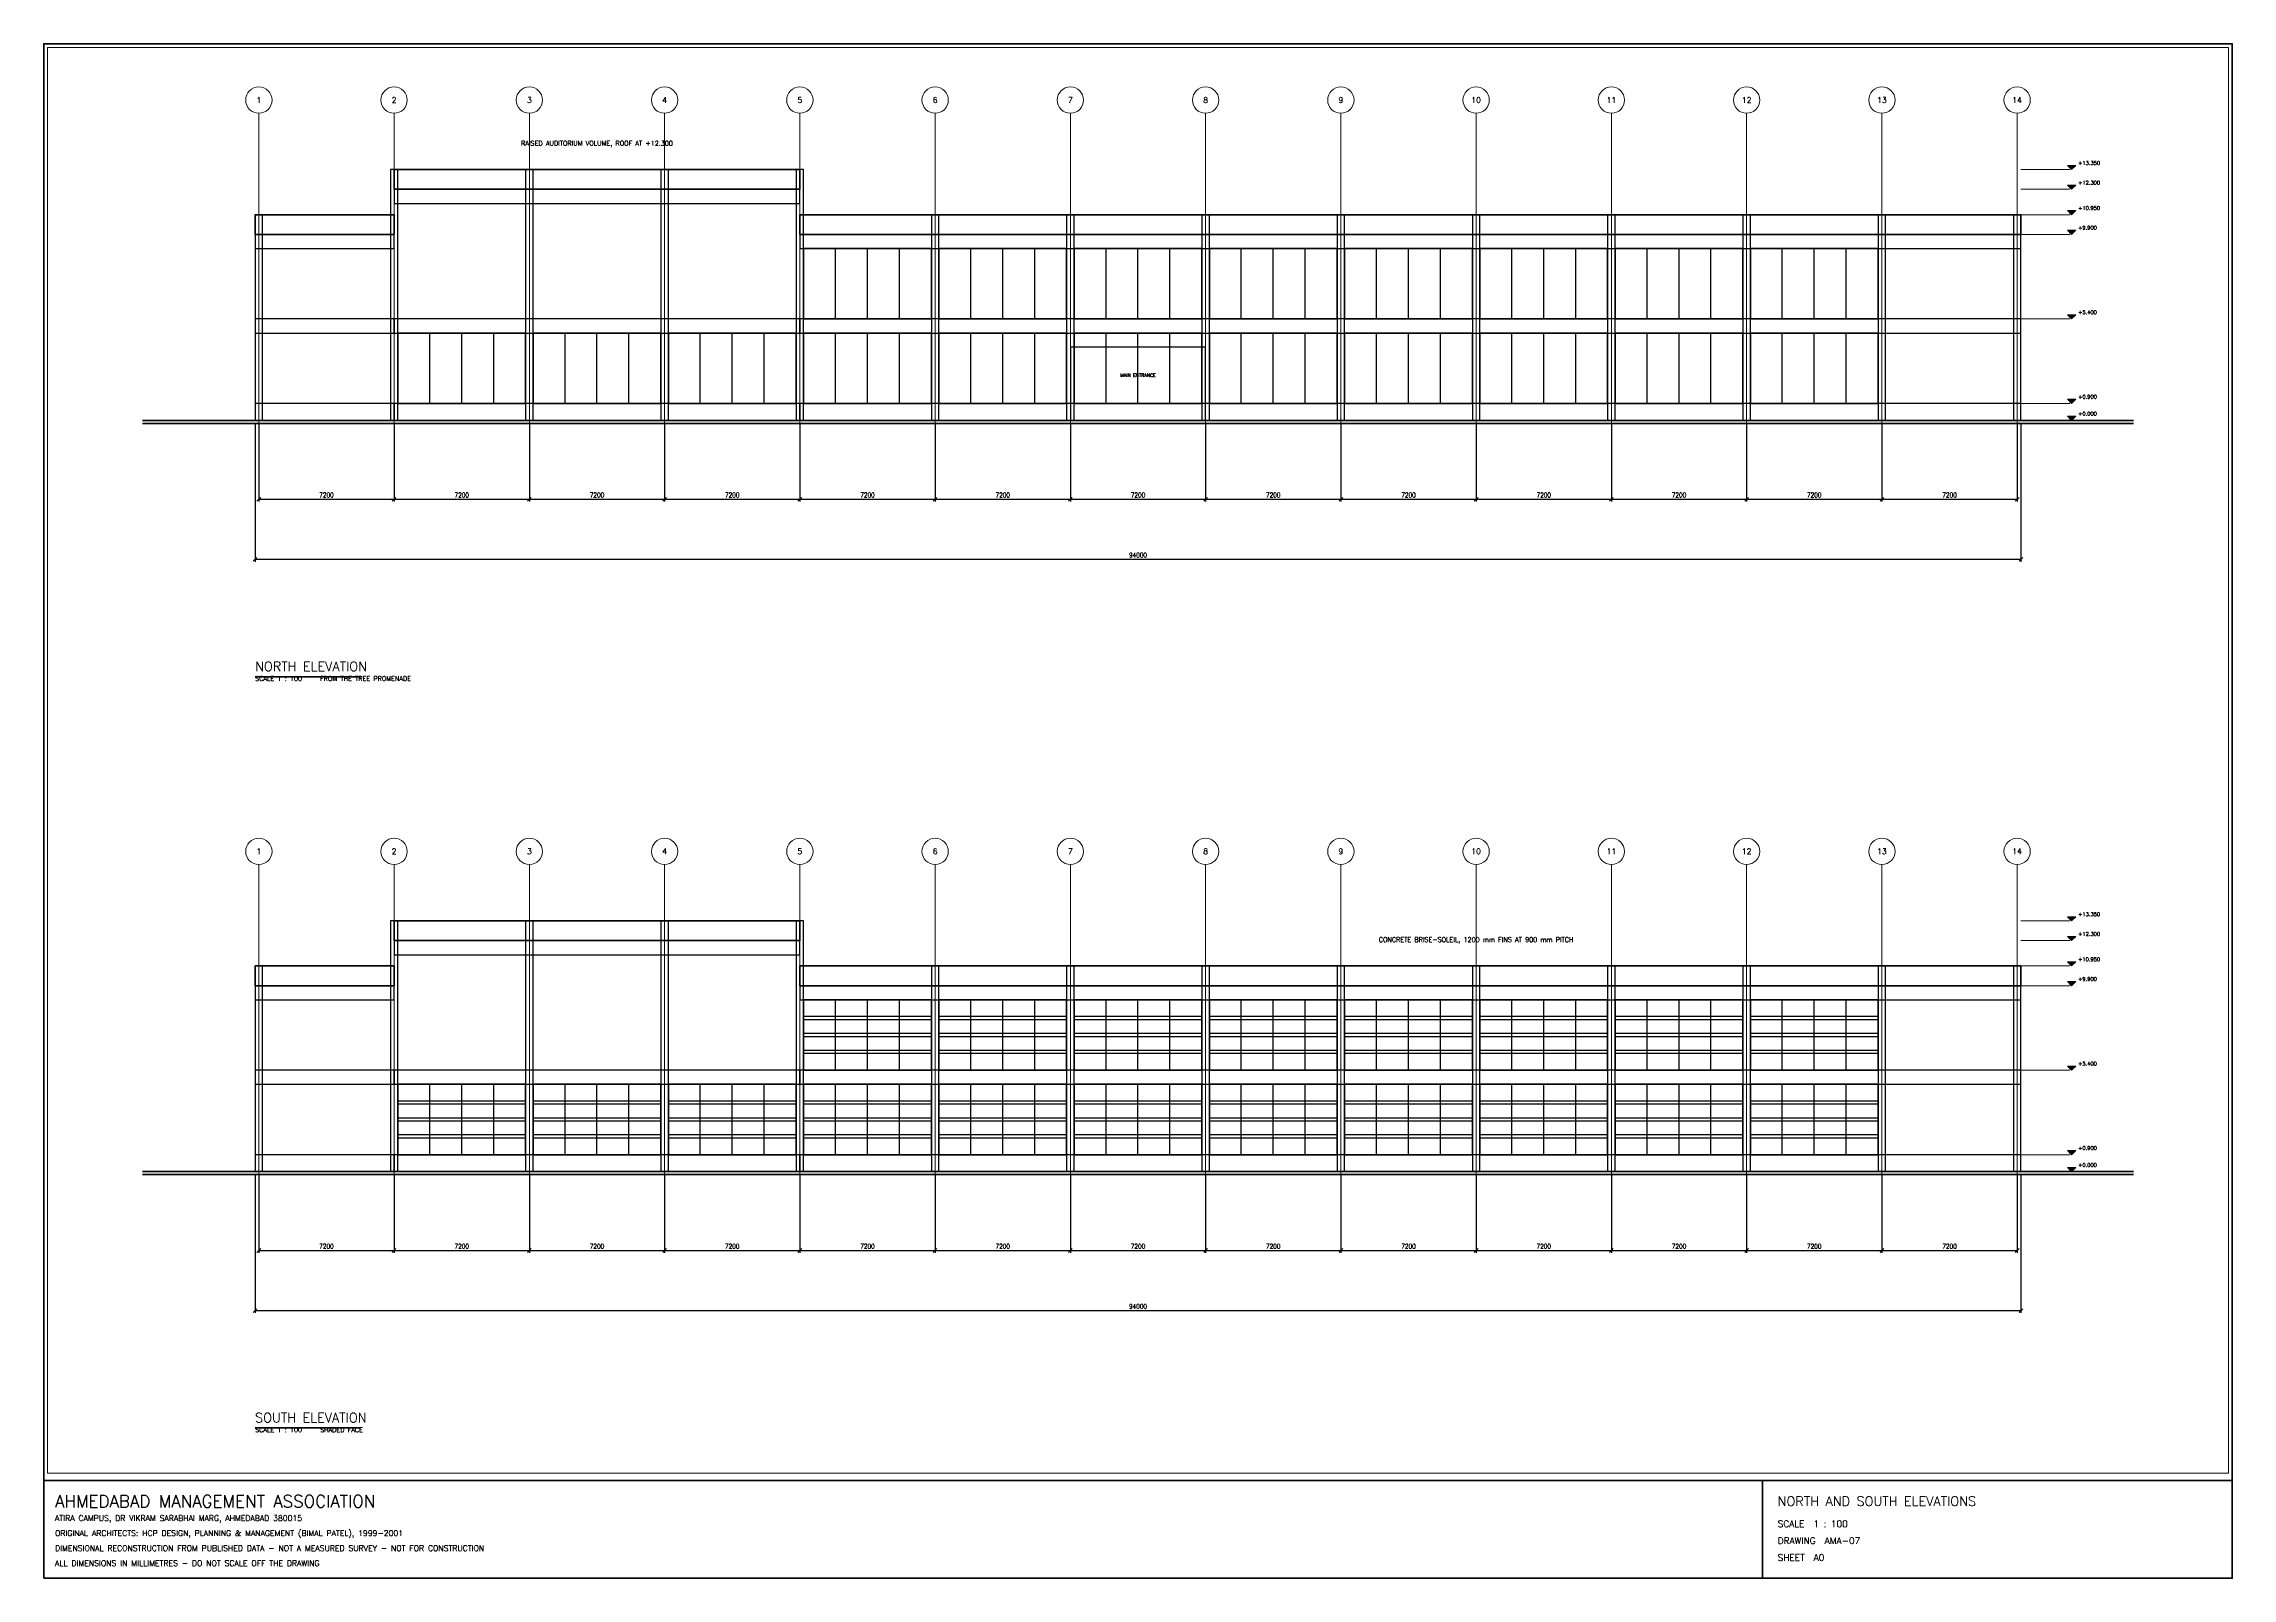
# Paper-space layout 'AMA-07 ELEVATIONS N-S' of a CAD drawing. Header units: millimetres. Extents: x 12 to 1177, y 12 to 829.
# The model-space entities are those that its viewports show. They can reach past a viewport. Long polylines and large blocks are cut down to what shows.
import ezdxf
from ezdxf.enums import TextEntityAlignment as Align

# ---------------------------------------------------------------- set-up
doc = ezdxf.new("R2010")
doc.units = ezdxf.units.MM
doc.header["$LTSCALE"] = 50
doc.linetypes.add('DASHDOT', pattern=[3.556, 2.54, -0.508, 0, -0.508])
doc.layers.get('Defpoints').update_dxf_attribs({"lineweight": 0})
for name, color, linetype, lineweight in [('A-ANNO-DIMS', 2, 'Continuous', 13), ('A-ANNO-SYMB', 6, 'Continuous', 18), ('A-ANNO-TEXT', 7, 'Continuous', 18), ('A-ANNO-TITL', 7, 'Continuous', 35), ('A-ANNO-TTLB', 7, 'Continuous', 35), ('A-ELEV', 7, 'Continuous', 25), ('A-ELEV-FINE', 8, 'Continuous', 13), ('A-FLOR-LEVL', 6, 'Continuous', 18), ('A-GLAZ', 4, 'Continuous', 25), ('A-GRID', 8, 'DASHDOT', 13), ('A-GRID-IDEN', 8, 'Continuous', 13), ('A-LOUV', 30, 'Continuous', 25), ('A-ROOF', 30, 'Continuous', 35), ('A-SECT-GRND', 8, 'Continuous', 50)]:
    doc.layers.add(name, color=color, linetype=linetype, lineweight=lineweight)
doc.styles.add('AMA-NOTE', font='romans.shx', dxfattribs={"width": 0.85})
doc.styles.add('AMA-TITLE', font='romand.shx', dxfattribs={"width": 0.9})
doc.dimstyles.new('AMA-100', dxfattribs={"dimscale": 100, "dimtxt": 2.5, "dimasz": 2.5, "dimexe": 1.25, "dimexo": 2, "dimgap": 1, "dimtad": 1, "dimdec": 0, "dimtxsty": 'AMA-NOTE', "dimtsz": 1, "dimcen": 2.5, "dimclrd": 8, "dimclre": 8, "dimclrt": 7, "dimazin": 3, "dimtfac": 1, "dimtmove": 0, "dimatfit": 3})

msp = doc.modelspace()

# ---------------------------------------------------------------- hatches: boundary and pattern name
at = {"layer": 'A-ANNO-SYMB'}
for points in [[(96500, -241650), (96280, -241430), (96720, -241430)], [(96500, -242700), (96280, -242480), (96720, -242480)], [(96500, -244050), (96280, -243830), (96720, -243830)], [(96500, -245100), (96280, -244880), (96720, -244880)], [(96500, -249600), (96280, -249380), (96720, -249380)], [(96500, -254100), (96280, -253880), (96720, -253880)], [(96500, -255000), (96280, -254780), (96720, -254780)], [(96500, -281650), (96280, -281430), (96720, -281430)], [(96500, -282700), (96280, -282480), (96720, -282480)], [(96500, -284050), (96280, -283830), (96720, -283830)], [(96500, -285100), (96280, -284880), (96720, -284880)], [(96500, -289600), (96280, -289380), (96720, -289380)], [(96500, -294100), (96280, -293880), (96720, -293880)], [(96500, -295000), (96280, -294780), (96720, -294780)]]:
    msp.add_hatch(color=7, dxfattribs=at).paths.add_polyline_path(points)

# ---------------------------------------------------------------- linework, layer by layer
for points in [[(96500, -241650), (96280, -241430), (96720, -241430)], [(96500, -242700), (96280, -242480), (96720, -242480)], [(96500, -244050), (96280, -243830), (96720, -243830)], [(96500, -245100), (96280, -244880), (96720, -244880)], [(96500, -249600), (96280, -249380), (96720, -249380)], [(96500, -254100), (96280, -253880), (96720, -253880)], [(96500, -255000), (96280, -254780), (96720, -254780)], [(96500, -281650), (96280, -281430), (96720, -281430)], [(96500, -282700), (96280, -282480), (96720, -282480)], [(96500, -284050), (96280, -283830), (96720, -283830)], [(96500, -285100), (96280, -284880), (96720, -284880)], [(96500, -289600), (96280, -289380), (96720, -289380)], [(96500, -294100), (96280, -293880), (96720, -293880)], [(96500, -295000), (96280, -294780), (96720, -294780)]]:
    msp.add_lwpolyline(points, close=True, dxfattribs=at)
at = {"layer": 'A-ANNO-TITL'}
for p, q in [((-200, -268650), (5425, -268650)), ((-200, -308650), (5425, -308650))]:
    msp.add_line(p, q, dxfattribs=at)
at = {"layer": 'A-ELEV'}
for p, q in [((7200, -241650), (28800, -241650)), ((-200, -244050), (7200, -244050)), ((28800, -244050), (93800, -244050)), ((7200, -281650), (28800, -281650)), ((-200, -284050), (7200, -284050)), ((28800, -284050), (93800, -284050))]:
    msp.add_line(p, q, dxfattribs=at)
for points in [[(7000, -255000), (7400, -255000), (7400, -241650), (7000, -241650)], [(14200, -255000), (14600, -255000), (14600, -241650), (14200, -241650)], [(21400, -255000), (21800, -255000), (21800, -241650), (21400, -241650)], [(28600, -255000), (29000, -255000), (29000, -241650), (28600, -241650)], [(7200, -243450), (28800, -243450), (28800, -242700), (7200, -242700)], [(-200, -255000), (200, -255000), (200, -244050), (-200, -244050)], [(35800, -255000), (36200, -255000), (36200, -244050), (35800, -244050)], [(43000, -255000), (43400, -255000), (43400, -244050), (43000, -244050)], [(50200, -255000), (50600, -255000), (50600, -244050), (50200, -244050)], [(57400, -255000), (57800, -255000), (57800, -244050), (57400, -244050)], [(64600, -255000), (65000, -255000), (65000, -244050), (64600, -244050)], [(71800, -255000), (72200, -255000), (72200, -244050), (71800, -244050)], [(79000, -255000), (79400, -255000), (79400, -244050), (79000, -244050)], [(86200, -255000), (86600, -255000), (86600, -244050), (86200, -244050)], [(93400, -255000), (93800, -255000), (93800, -244050), (93400, -244050)], [(-200, -245850), (7200, -245850), (7200, -245100), (-200, -245100)], [(28800, -245850), (93800, -245850), (93800, -245100), (28800, -245100)], [(-200, -250350), (7200, -250350), (7200, -249600), (-200, -249600)], [(7200, -250350), (28800, -250350), (28800, -249600), (7200, -249600)], [(28800, -250350), (93800, -250350), (93800, -249600), (28800, -249600)], [(43200, -255000), (50400, -255000), (50400, -251100), (43200, -251100)], [(-200, -255000), (7200, -255000), (7200, -254100), (-200, -254100)], [(7200, -255000), (28800, -255000), (28800, -254100), (7200, -254100)], [(28800, -255000), (93800, -255000), (93800, -254100), (28800, -254100)], [(7000, -295000), (7400, -295000), (7400, -281650), (7000, -281650)], [(14200, -295000), (14600, -295000), (14600, -281650), (14200, -281650)], [(21400, -295000), (21800, -295000), (21800, -281650), (21400, -281650)], [(28600, -295000), (29000, -295000), (29000, -281650), (28600, -281650)], [(7200, -283450), (28800, -283450), (28800, -282700), (7200, -282700)], [(-200, -295000), (200, -295000), (200, -284050), (-200, -284050)], [(35800, -295000), (36200, -295000), (36200, -284050), (35800, -284050)], [(43000, -295000), (43400, -295000), (43400, -284050), (43000, -284050)], [(50200, -295000), (50600, -295000), (50600, -284050), (50200, -284050)], [(57400, -295000), (57800, -295000), (57800, -284050), (57400, -284050)], [(64600, -295000), (65000, -295000), (65000, -284050), (64600, -284050)], [(71800, -295000), (72200, -295000), (72200, -284050), (71800, -284050)], [(79000, -295000), (79400, -295000), (79400, -284050), (79000, -284050)], [(86200, -295000), (86600, -295000), (86600, -284050), (86200, -284050)], [(93400, -295000), (93800, -295000), (93800, -284050), (93400, -284050)], [(-200, -285850), (7200, -285850), (7200, -285100), (-200, -285100)], [(28800, -285850), (93800, -285850), (93800, -285100), (28800, -285100)], [(-200, -290350), (7200, -290350), (7200, -289600), (-200, -289600)], [(7200, -290350), (28800, -290350), (28800, -289600), (7200, -289600)], [(28800, -290350), (93800, -290350), (93800, -289600), (28800, -289600)], [(-200, -295000), (7200, -295000), (7200, -294100), (-200, -294100)], [(7200, -295000), (28800, -295000), (28800, -294100), (7200, -294100)], [(28800, -295000), (93800, -295000), (93800, -294100), (28800, -294100)]]:
    msp.add_lwpolyline(points, close=True, dxfattribs=at)
at = {"layer": 'A-ELEV-FINE'}
for p, q in [((29000, -249600), (35800, -249600)), ((36200, -249600), (43000, -249600)), ((43400, -249600), (50200, -249600)), ((50600, -249600), (57400, -249600)), ((57800, -249600), (64600, -249600)), ((65000, -249600), (71800, -249600)), ((72200, -249600), (79000, -249600)), ((79400, -249600), (86200, -249600)), ((7400, -254100), (14200, -254100)), ((14600, -254100), (21400, -254100)), ((21800, -254100), (28600, -254100)), ((29000, -254100), (35800, -254100)), ((36200, -254100), (43000, -254100)), ((43400, -254100), (50200, -254100)), ((50600, -254100), (57400, -254100)), ((57800, -254100), (64600, -254100)), ((65000, -254100), (71800, -254100)), ((72200, -254100), (79000, -254100)), ((79400, -254100), (86200, -254100)), ((29000, -289600), (35800, -289600)), ((36200, -289600), (43000, -289600)), ((43400, -289600), (50200, -289600)), ((50600, -289600), (57400, -289600)), ((57800, -289600), (64600, -289600)), ((65000, -289600), (71800, -289600)), ((72200, -289600), (79000, -289600)), ((79400, -289600), (86200, -289600)), ((7400, -294100), (14200, -294100)), ((14600, -294100), (21400, -294100)), ((21800, -294100), (28600, -294100)), ((29000, -294100), (35800, -294100)), ((36200, -294100), (43000, -294100)), ((43400, -294100), (50200, -294100)), ((50600, -294100), (57400, -294100)), ((57800, -294100), (64600, -294100)), ((65000, -294100), (71800, -294100)), ((72200, -294100), (79000, -294100)), ((79400, -294100), (86200, -294100))]:
    msp.add_line(p, q, dxfattribs=at)
at = {"layer": 'A-FLOR-LEVL'}
for p, q in [((93800, -241650), (96400, -241650)), ((93800, -242700), (96400, -242700)), ((93800, -244050), (96400, -244050)), ((93800, -245100), (96400, -245100)), ((93800, -249600), (96400, -249600)), ((93800, -254100), (96400, -254100)), ((93800, -255000), (96400, -255000)), ((93800, -281650), (96400, -281650)), ((93800, -282700), (96400, -282700)), ((93800, -284050), (96400, -284050)), ((93800, -285100), (96400, -285100)), ((93800, -289600), (96400, -289600)), ((93800, -294100), (96400, -294100)), ((93800, -295000), (96400, -295000))]:
    msp.add_line(p, q, dxfattribs=at)
at = {"layer": 'A-GLAZ'}
for p, q in [((30700, -249600), (30700, -245850)), ((32400, -249600), (32400, -245850)), ((34100, -249600), (34100, -245850)), ((37900, -249600), (37900, -245850)), ((39600, -249600), (39600, -245850)), ((41300, -249600), (41300, -245850)), ((45100, -249600), (45100, -245850)), ((46800, -249600), (46800, -245850)), ((48500, -249600), (48500, -245850)), ((52300, -249600), (52300, -245850)), ((54000, -249600), (54000, -245850)), ((55700, -249600), (55700, -245850)), ((59500, -249600), (59500, -245850)), ((61200, -249600), (61200, -245850)), ((62900, -249600), (62900, -245850)), ((66700, -249600), (66700, -245850)), ((68400, -249600), (68400, -245850)), ((70100, -249600), (70100, -245850)), ((73900, -249600), (73900, -245850)), ((75600, -249600), (75600, -245850)), ((77300, -249600), (77300, -245850)), ((81100, -249600), (81100, -245850)), ((82800, -249600), (82800, -245850)), ((84500, -249600), (84500, -245850)), ((9100, -254100), (9100, -250350)), ((10800, -254100), (10800, -250350)), ((12500, -254100), (12500, -250350)), ((16300, -254100), (16300, -250350)), ((18000, -254100), (18000, -250350)), ((19700, -254100), (19700, -250350)), ((23500, -254100), (23500, -250350)), ((25200, -254100), (25200, -250350)), ((26900, -254100), (26900, -250350)), ((30700, -254100), (30700, -250350)), ((32400, -254100), (32400, -250350)), ((34100, -254100), (34100, -250350)), ((37900, -254100), (37900, -250350)), ((39600, -254100), (39600, -250350)), ((41300, -254100), (41300, -250350)), ((45100, -254100), (45100, -250350)), ((46800, -254100), (46800, -250350)), ((48500, -254100), (48500, -250350)), ((52300, -254100), (52300, -250350)), ((54000, -254100), (54000, -250350)), ((55700, -254100), (55700, -250350)), ((59500, -254100), (59500, -250350)), ((61200, -254100), (61200, -250350)), ((62900, -254100), (62900, -250350)), ((66700, -254100), (66700, -250350)), ((68400, -254100), (68400, -250350)), ((70100, -254100), (70100, -250350)), ((73900, -254100), (73900, -250350)), ((75600, -254100), (75600, -250350)), ((77300, -254100), (77300, -250350)), ((81100, -254100), (81100, -250350)), ((82800, -254100), (82800, -250350)), ((84500, -254100), (84500, -250350)), ((30700, -289600), (30700, -285850)), ((32400, -289600), (32400, -285850)), ((34100, -289600), (34100, -285850)), ((37900, -289600), (37900, -285850)), ((39600, -289600), (39600, -285850)), ((41300, -289600), (41300, -285850)), ((45100, -289600), (45100, -285850)), ((46800, -289600), (46800, -285850)), ((48500, -289600), (48500, -285850)), ((52300, -289600), (52300, -285850)), ((54000, -289600), (54000, -285850)), ((55700, -289600), (55700, -285850)), ((59500, -289600), (59500, -285850)), ((61200, -289600), (61200, -285850)), ((62900, -289600), (62900, -285850)), ((66700, -289600), (66700, -285850)), ((68400, -289600), (68400, -285850)), ((70100, -289600), (70100, -285850)), ((73900, -289600), (73900, -285850)), ((75600, -289600), (75600, -285850)), ((77300, -289600), (77300, -285850)), ((81100, -289600), (81100, -285850)), ((82800, -289600), (82800, -285850)), ((84500, -289600), (84500, -285850)), ((9100, -294100), (9100, -290350)), ((10800, -294100), (10800, -290350)), ((12500, -294100), (12500, -290350)), ((16300, -294100), (16300, -290350)), ((18000, -294100), (18000, -290350)), ((19700, -294100), (19700, -290350)), ((23500, -294100), (23500, -290350)), ((25200, -294100), (25200, -290350)), ((26900, -294100), (26900, -290350)), ((30700, -294100), (30700, -290350)), ((32400, -294100), (32400, -290350)), ((34100, -294100), (34100, -290350)), ((37900, -294100), (37900, -290350)), ((39600, -294100), (39600, -290350)), ((41300, -294100), (41300, -290350)), ((45100, -294100), (45100, -290350)), ((46800, -294100), (46800, -290350)), ((48500, -294100), (48500, -290350)), ((52300, -294100), (52300, -290350)), ((54000, -294100), (54000, -290350)), ((55700, -294100), (55700, -290350)), ((59500, -294100), (59500, -290350)), ((61200, -294100), (61200, -290350)), ((62900, -294100), (62900, -290350)), ((66700, -294100), (66700, -290350)), ((68400, -294100), (68400, -290350)), ((70100, -294100), (70100, -290350)), ((73900, -294100), (73900, -290350)), ((75600, -294100), (75600, -290350)), ((77300, -294100), (77300, -290350)), ((81100, -294100), (81100, -290350)), ((82800, -294100), (82800, -290350)), ((84500, -294100), (84500, -290350))]:
    msp.add_line(p, q, dxfattribs=at)
for points in [[(29000, -249600), (35800, -249600), (35800, -245850), (29000, -245850)], [(36200, -249600), (43000, -249600), (43000, -245850), (36200, -245850)], [(43400, -249600), (50200, -249600), (50200, -245850), (43400, -245850)], [(50600, -249600), (57400, -249600), (57400, -245850), (50600, -245850)], [(57800, -249600), (64600, -249600), (64600, -245850), (57800, -245850)], [(65000, -249600), (71800, -249600), (71800, -245850), (65000, -245850)], [(72200, -249600), (79000, -249600), (79000, -245850), (72200, -245850)], [(79400, -249600), (86200, -249600), (86200, -245850), (79400, -245850)], [(7400, -254100), (14200, -254100), (14200, -250350), (7400, -250350)], [(14600, -254100), (21400, -254100), (21400, -250350), (14600, -250350)], [(21800, -254100), (28600, -254100), (28600, -250350), (21800, -250350)], [(29000, -254100), (35800, -254100), (35800, -250350), (29000, -250350)], [(36200, -254100), (43000, -254100), (43000, -250350), (36200, -250350)], [(43400, -254100), (50200, -254100), (50200, -250350), (43400, -250350)], [(50600, -254100), (57400, -254100), (57400, -250350), (50600, -250350)], [(57800, -254100), (64600, -254100), (64600, -250350), (57800, -250350)], [(65000, -254100), (71800, -254100), (71800, -250350), (65000, -250350)], [(72200, -254100), (79000, -254100), (79000, -250350), (72200, -250350)], [(79400, -254100), (86200, -254100), (86200, -250350), (79400, -250350)], [(29000, -289600), (35800, -289600), (35800, -285850), (29000, -285850)], [(36200, -289600), (43000, -289600), (43000, -285850), (36200, -285850)], [(43400, -289600), (50200, -289600), (50200, -285850), (43400, -285850)], [(50600, -289600), (57400, -289600), (57400, -285850), (50600, -285850)], [(57800, -289600), (64600, -289600), (64600, -285850), (57800, -285850)], [(65000, -289600), (71800, -289600), (71800, -285850), (65000, -285850)], [(72200, -289600), (79000, -289600), (79000, -285850), (72200, -285850)], [(79400, -289600), (86200, -289600), (86200, -285850), (79400, -285850)], [(7400, -294100), (14200, -294100), (14200, -290350), (7400, -290350)], [(14600, -294100), (21400, -294100), (21400, -290350), (14600, -290350)], [(21800, -294100), (28600, -294100), (28600, -290350), (21800, -290350)], [(29000, -294100), (35800, -294100), (35800, -290350), (29000, -290350)], [(36200, -294100), (43000, -294100), (43000, -290350), (36200, -290350)], [(43400, -294100), (50200, -294100), (50200, -290350), (43400, -290350)], [(50600, -294100), (57400, -294100), (57400, -290350), (50600, -290350)], [(57800, -294100), (64600, -294100), (64600, -290350), (57800, -290350)], [(65000, -294100), (71800, -294100), (71800, -290350), (65000, -290350)], [(72200, -294100), (79000, -294100), (79000, -290350), (72200, -290350)], [(79400, -294100), (86200, -294100), (86200, -290350), (79400, -290350)]]:
    msp.add_lwpolyline(points, close=True, dxfattribs=at)
at = {"layer": 'A-GRID'}
for p, q in [((0, -258000), (0, -238650)), ((7200, -258000), (7200, -238650)), ((14400, -258000), (14400, -238650)), ((21600, -258000), (21600, -238650)), ((28800, -258000), (28800, -238650)), ((36000, -258000), (36000, -238650)), ((43200, -258000), (43200, -238650)), ((50400, -258000), (50400, -238650)), ((57600, -258000), (57600, -238650)), ((64800, -258000), (64800, -238650)), ((72000, -258000), (72000, -238650)), ((79200, -258000), (79200, -238650)), ((86400, -258000), (86400, -238650)), ((93600, -258000), (93600, -238650)), ((0, -298000), (0, -278650)), ((7200, -298000), (7200, -278650)), ((14400, -298000), (14400, -278650)), ((21600, -298000), (21600, -278650)), ((28800, -298000), (28800, -278650)), ((36000, -298000), (36000, -278650)), ((43200, -298000), (43200, -278650)), ((50400, -298000), (50400, -278650)), ((57600, -298000), (57600, -278650)), ((64800, -298000), (64800, -278650)), ((72000, -298000), (72000, -278650)), ((79200, -298000), (79200, -278650)), ((86400, -298000), (86400, -278650)), ((93600, -298000), (93600, -278650))]:
    msp.add_line(p, q, dxfattribs=at)
at = {"layer": 'A-GRID-IDEN'}
for centre in [(0, -237950), (7200, -237950), (14400, -237950), (21600, -237950), (28800, -237950), (36000, -237950), (43200, -237950), (50400, -237950), (57600, -237950), (64800, -237950), (72000, -237950), (79200, -237950), (86400, -237950), (93600, -237950), (0, -277950), (7200, -277950), (14400, -277950), (21600, -277950), (28800, -277950), (36000, -277950), (43200, -277950), (50400, -277950), (57600, -277950), (64800, -277950), (72000, -277950), (79200, -277950), (86400, -277950), (93600, -277950)]:
    msp.add_circle(centre, 700, dxfattribs=at)
at = {"layer": 'A-LOUV'}
for points in [[(29000, -286900), (35800, -286900), (35800, -286750), (29000, -286750)], [(29000, -287800), (35800, -287800), (35800, -287650), (29000, -287650)], [(36200, -286900), (43000, -286900), (43000, -286750), (36200, -286750)], [(36200, -287800), (43000, -287800), (43000, -287650), (36200, -287650)], [(43400, -286900), (50200, -286900), (50200, -286750), (43400, -286750)], [(43400, -287800), (50200, -287800), (50200, -287650), (43400, -287650)], [(50600, -286900), (57400, -286900), (57400, -286750), (50600, -286750)], [(50600, -287800), (57400, -287800), (57400, -287650), (50600, -287650)], [(57800, -286900), (64600, -286900), (64600, -286750), (57800, -286750)], [(57800, -287800), (64600, -287800), (64600, -287650), (57800, -287650)], [(65000, -286900), (71800, -286900), (71800, -286750), (65000, -286750)], [(65000, -287800), (71800, -287800), (71800, -287650), (65000, -287650)], [(72200, -286900), (79000, -286900), (79000, -286750), (72200, -286750)], [(72200, -287800), (79000, -287800), (79000, -287650), (72200, -287650)], [(79400, -286900), (86200, -286900), (86200, -286750), (79400, -286750)], [(79400, -287800), (86200, -287800), (86200, -287650), (79400, -287650)], [(29000, -288700), (35800, -288700), (35800, -288550), (29000, -288550)], [(36200, -288700), (43000, -288700), (43000, -288550), (36200, -288550)], [(43400, -288700), (50200, -288700), (50200, -288550), (43400, -288550)], [(50600, -288700), (57400, -288700), (57400, -288550), (50600, -288550)], [(57800, -288700), (64600, -288700), (64600, -288550), (57800, -288550)], [(65000, -288700), (71800, -288700), (71800, -288550), (65000, -288550)], [(72200, -288700), (79000, -288700), (79000, -288550), (72200, -288550)], [(79400, -288700), (86200, -288700), (86200, -288550), (79400, -288550)], [(7400, -291400), (14200, -291400), (14200, -291250), (7400, -291250)], [(14600, -291400), (21400, -291400), (21400, -291250), (14600, -291250)], [(21800, -291400), (28600, -291400), (28600, -291250), (21800, -291250)], [(29000, -291400), (35800, -291400), (35800, -291250), (29000, -291250)], [(36200, -291400), (43000, -291400), (43000, -291250), (36200, -291250)], [(43400, -291400), (50200, -291400), (50200, -291250), (43400, -291250)], [(50600, -291400), (57400, -291400), (57400, -291250), (50600, -291250)], [(57800, -291400), (64600, -291400), (64600, -291250), (57800, -291250)], [(65000, -291400), (71800, -291400), (71800, -291250), (65000, -291250)], [(72200, -291400), (79000, -291400), (79000, -291250), (72200, -291250)], [(79400, -291400), (86200, -291400), (86200, -291250), (79400, -291250)], [(7400, -292300), (14200, -292300), (14200, -292150), (7400, -292150)], [(14600, -292300), (21400, -292300), (21400, -292150), (14600, -292150)], [(21800, -292300), (28600, -292300), (28600, -292150), (21800, -292150)], [(29000, -292300), (35800, -292300), (35800, -292150), (29000, -292150)], [(36200, -292300), (43000, -292300), (43000, -292150), (36200, -292150)], [(43400, -292300), (50200, -292300), (50200, -292150), (43400, -292150)], [(50600, -292300), (57400, -292300), (57400, -292150), (50600, -292150)], [(57800, -292300), (64600, -292300), (64600, -292150), (57800, -292150)], [(65000, -292300), (71800, -292300), (71800, -292150), (65000, -292150)], [(72200, -292300), (79000, -292300), (79000, -292150), (72200, -292150)], [(79400, -292300), (86200, -292300), (86200, -292150), (79400, -292150)], [(7400, -293200), (14200, -293200), (14200, -293050), (7400, -293050)], [(14600, -293200), (21400, -293200), (21400, -293050), (14600, -293050)], [(21800, -293200), (28600, -293200), (28600, -293050), (21800, -293050)], [(29000, -293200), (35800, -293200), (35800, -293050), (29000, -293050)], [(36200, -293200), (43000, -293200), (43000, -293050), (36200, -293050)], [(43400, -293200), (50200, -293200), (50200, -293050), (43400, -293050)], [(50600, -293200), (57400, -293200), (57400, -293050), (50600, -293050)], [(57800, -293200), (64600, -293200), (64600, -293050), (57800, -293050)], [(65000, -293200), (71800, -293200), (71800, -293050), (65000, -293050)], [(72200, -293200), (79000, -293200), (79000, -293050), (72200, -293050)], [(79400, -293200), (86200, -293200), (86200, -293050), (79400, -293050)]]:
    msp.add_lwpolyline(points, close=True, dxfattribs=at)
at = {"layer": 'A-ROOF'}
for points in [[(7200, -242700), (28800, -242700), (28800, -241650), (7200, -241650)], [(-200, -245100), (7200, -245100), (7200, -244050), (-200, -244050)], [(28800, -245100), (93800, -245100), (93800, -244050), (28800, -244050)], [(7200, -282700), (28800, -282700), (28800, -281650), (7200, -281650)], [(-200, -285100), (7200, -285100), (7200, -284050), (-200, -284050)], [(28800, -285100), (93800, -285100), (93800, -284050), (28800, -284050)]]:
    msp.add_lwpolyline(points, close=True, dxfattribs=at)
at = {"layer": 'A-SECT-GRND'}
for p, q in [((-6200, -255000), (99800, -255000)), ((-6200, -255160), (99800, -255160)), ((-6200, -295000), (99800, -295000)), ((-6200, -295160), (99800, -295160))]:
    msp.add_line(p, q, dxfattribs=at)

# ---------------------------------------------------------------- texts
at = {"layer": 'A-ANNO-SYMB', "style": 'AMA-NOTE'}
for s, p in [('+13.350', (96850, -241298)), ('+12.300', (96850, -242348)), ('+10.950', (96850, -243698)), ('+9.900', (96850, -244748)), ('+5.400', (96850, -249248)), ('+0.900', (96850, -253748)), ('+0.000', (96850, -254648)), ('+13.350', (96850, -281298)), ('+12.300', (96850, -282348)), ('+10.950', (96850, -283698)), ('+9.900', (96850, -284748)), ('+5.400', (96850, -289248)), ('+0.900', (96850, -293748)), ('+0.000', (96850, -294648))]:
    msp.add_text(s, height=200, dxfattribs=at).set_placement(p, align=Align.MIDDLE_LEFT)
at = {"layer": 'A-ANNO-TEXT', "style": 'AMA-NOTE'}
for s, p in [('RAISED AUDITORIUM VOLUME, ROOF AT +12.300', (18000, -240450)), ('CONCRETE BRISE-SOLEIL, 1200 mm FINS AT 900 mm PITCH', (64800, -282850))]:
    msp.add_text(s, height=250, dxfattribs=at).set_placement(p, align=Align.BOTTOM_CENTER)
msp.add_text('MAIN ENTRANCE', height=180, dxfattribs=at).set_placement((46800, -252600), align=Align.MIDDLE_CENTER)
at = {"layer": 'A-ANNO-TITL'}
for s, height, style, p in [('NORTH ELEVATION', 500, 'AMA-TITLE', (-200, -268500)), ('SCALE 1 : 100    FROM THE TREE PROMENADE', 250, 'AMA-NOTE', (-200, -268950)), ('SCALE 1 : 100    SHADED FACE', 250, 'AMA-NOTE', (-200, -308950)), ('SOUTH ELEVATION', 500, 'AMA-TITLE', (-200, -308500))]:
    msp.add_text(s, height=height, dxfattribs=dict(at, style=style)).set_placement(p, align=Align.BOTTOM_LEFT)
at = {"layer": 'A-GRID-IDEN', "style": 'AMA-TITLE'}
for s, p in [('1', (0, -237950)), ('2', (7200, -237950)), ('3', (14400, -237950)), ('4', (21600, -237950)), ('5', (28800, -237950)), ('6', (36000, -237950)), ('7', (43200, -237950)), ('8', (50400, -237950)), ('9', (57600, -237950)), ('10', (64800, -237950)), ('11', (72000, -237950)), ('12', (79200, -237950)), ('13', (86400, -237950)), ('14', (93600, -237950)), ('1', (0, -277950)), ('2', (7200, -277950)), ('3', (14400, -277950)), ('4', (21600, -277950)), ('5', (28800, -277950)), ('6', (36000, -277950)), ('7', (43200, -277950)), ('8', (50400, -277950)), ('9', (57600, -277950)), ('10', (64800, -277950)), ('11', (72000, -277950)), ('12', (79200, -277950)), ('13', (86400, -277950)), ('14', (93600, -277950))]:
    msp.add_text(s, height=300, dxfattribs=at).set_placement(p, align=Align.MIDDLE_CENTER)

# ---------------------------------------------------------------- dimensions: what is measured, and where the dimension line sits
at = {"layer": 'A-ANNO-DIMS'}
for base, p1, p2 in [((-200, -262400), (-200, -255000), (93800, -255000)), ((0, -259200), (0, -255000), (7200, -255000)), ((7200, -259200), (7200, -255000), (14400, -255000)), ((14400, -259200), (14400, -255000), (21600, -255000)), ((21600, -259200), (21600, -255000), (28800, -255000)), ((28800, -259200), (28800, -255000), (36000, -255000)), ((36000, -259200), (36000, -255000), (43200, -255000)), ((43200, -259200), (43200, -255000), (50400, -255000)), ((50400, -259200), (50400, -255000), (57600, -255000)), ((57600, -259200), (57600, -255000), (64800, -255000)), ((64800, -259200), (64800, -255000), (72000, -255000)), ((72000, -259200), (72000, -255000), (79200, -255000)), ((79200, -259200), (79200, -255000), (86400, -255000)), ((86400, -259200), (86400, -255000), (93600, -255000)), ((-200, -302400), (-200, -295000), (93800, -295000)), ((0, -299200), (0, -295000), (7200, -295000)), ((7200, -299200), (7200, -295000), (14400, -295000)), ((14400, -299200), (14400, -295000), (21600, -295000)), ((21600, -299200), (21600, -295000), (28800, -295000)), ((28800, -299200), (28800, -295000), (36000, -295000)), ((36000, -299200), (36000, -295000), (43200, -295000)), ((43200, -299200), (43200, -295000), (50400, -295000)), ((50400, -299200), (50400, -295000), (57600, -295000)), ((57600, -299200), (57600, -295000), (64800, -295000)), ((64800, -299200), (64800, -295000), (72000, -295000)), ((72000, -299200), (72000, -295000), (79200, -295000)), ((79200, -299200), (79200, -295000), (86400, -295000)), ((86400, -299200), (86400, -295000), (93600, -295000))]:
    msp.add_linear_dim(base=base, p1=p1, p2=p2, dimstyle='AMA-100', dxfattribs=at).render()

psp = doc.layouts.new('AMA-07 ELEVATIONS N-S')

# ---------------------------------------------------------------- linework, layer by layer
at = {"layer": 'A-ANNO-TTLB'}
psp.add_line((927, 12), (927, 64), dxfattribs=at)
for points in [[(12, 12), (1177, 12), (1177, 829), (12, 829)], [(12, 12), (1177, 12), (1177, 64), (12, 64)]]:
    psp.add_lwpolyline(points, close=True, dxfattribs=at)

# ---------------------------------------------------------------- texts
for s, height, style, p in [('AHMEDABAD MANAGEMENT ASSOCIATION', 6.5, 'AMA-TITLE', (18, 53)), ('NORTH AND SOUTH ELEVATIONS', 5, 'AMA-TITLE', (935, 53)), ('ATIRA CAMPUS, DR VIKRAM SARABHAI MARG, AHMEDABAD 380015', 3, 'AMA-NOTE', (18, 44)), ('ORIGINAL ARCHITECTS: HCP DESIGN, PLANNING & MANAGEMENT (BIMAL PATEL), 1999-2001', 3, 'AMA-NOTE', (18, 36)), ('SCALE  1 : 100', 3.5, 'AMA-NOTE', (935, 41)), ('DIMENSIONAL RECONSTRUCTION FROM PUBLISHED DATA - NOT A MEASURED SURVEY - NOT FOR CONSTRUCTION', 3, 'AMA-NOTE', (18, 28)), ('SHEET  A0', 3.5, 'AMA-NOTE', (935, 23)), ('DRAWING  AMA-07', 3.5, 'AMA-NOTE', (935, 32)), ('ALL DIMENSIONS IN MILLIMETRES - DO NOT SCALE OFF THE DRAWING', 3, 'AMA-NOTE', (18, 20))]:
    psp.add_text(s, height=height, dxfattribs=dict(at, style=style)).set_placement(p, align=Align.MIDDLE_LEFT)

# ---------------------------------------------------------------- viewports
at = {"layer": 'DEFPOINTS'}
psp.add_viewport(center=(594.5, 447.5), size=(1161, 759), view_center_point=(46800, -273100), view_height=75900, dxfattribs=at)

doc.saveas('drawing.dxf')
